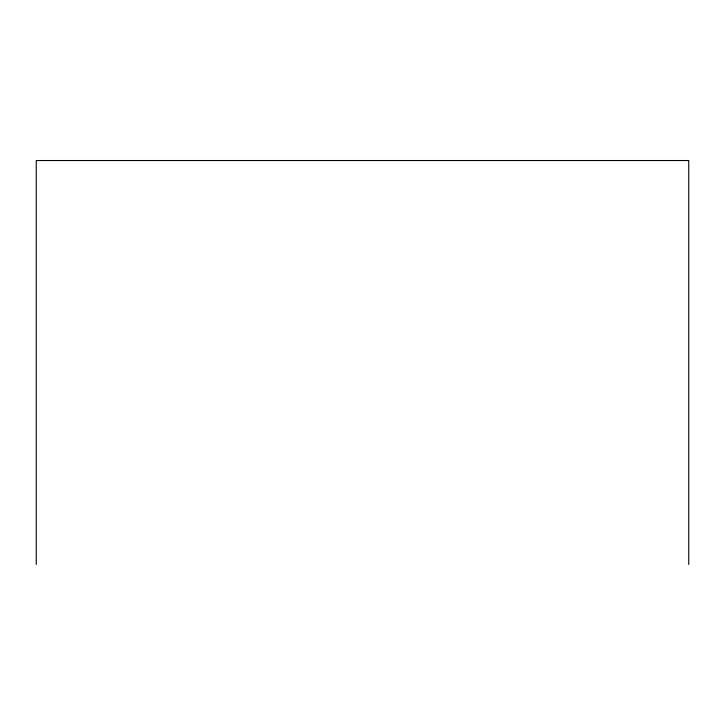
<?xml version="1.0" encoding="UTF-8"?>
<svg xmlns="http://www.w3.org/2000/svg" width="725" height="725" viewBox="0 0 725 725"><rect width="100%" height="100%" fill="white"/><g stroke="black" fill="none" stroke-linecap="round" stroke-linejoin="round"><path stroke-width="1.09" d="M688.75 564.467L688.75 160.533L36.25 160.533L36.25 564.467"/></g></svg>
